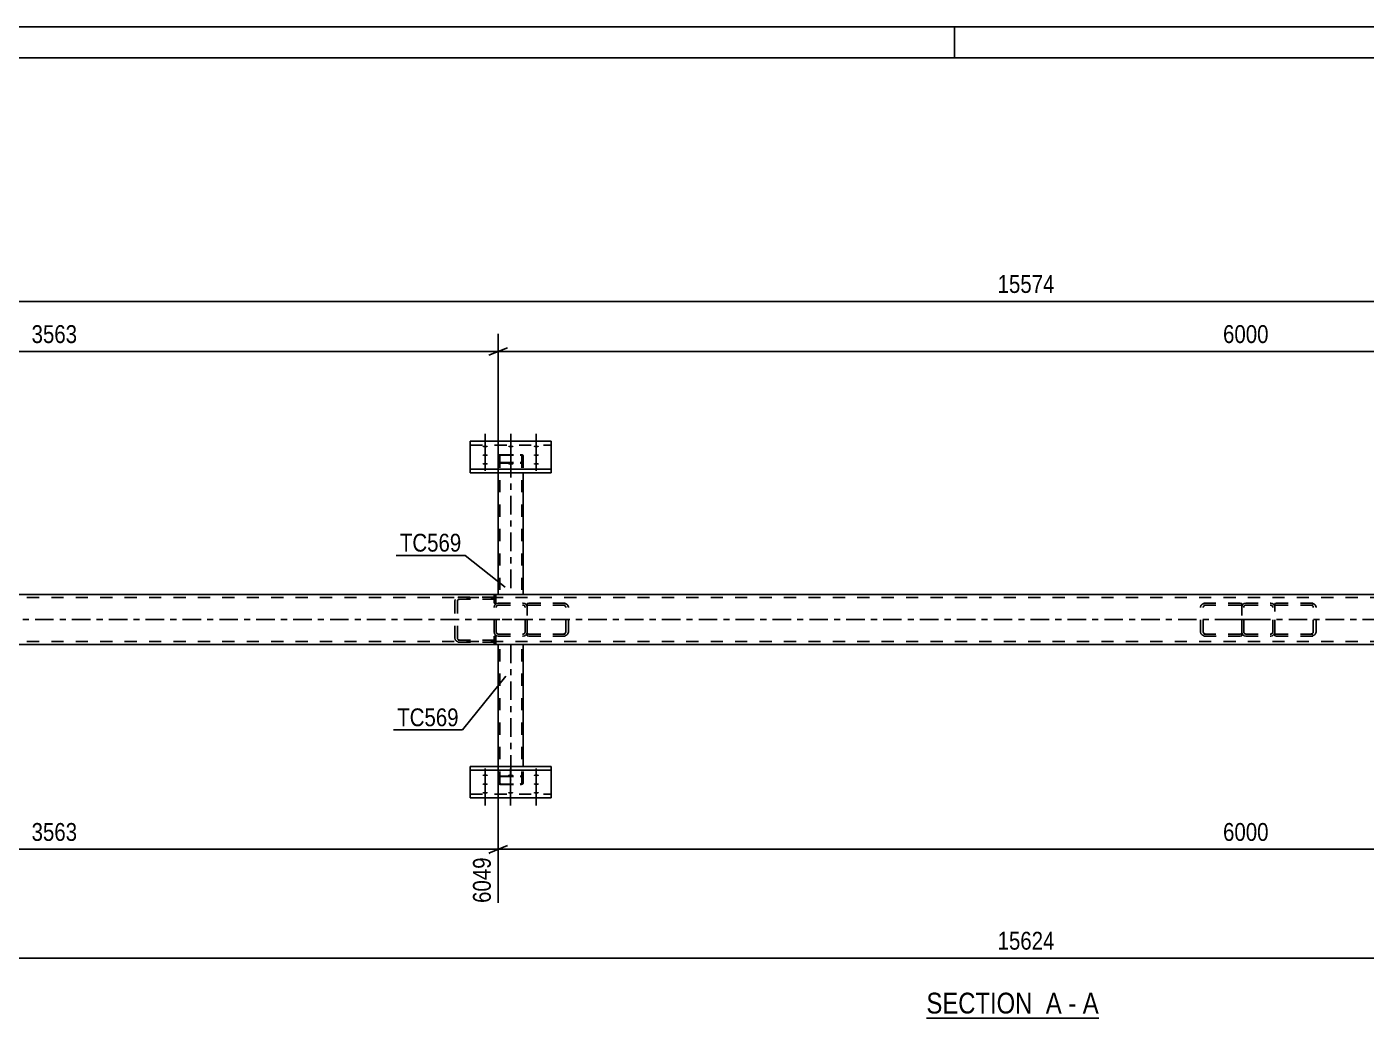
# Model space of a CAD drawing. Header units: millimetres. Extents: x 0 to 1189, y 0 to 841.
# Drawn here: x 200.1 to 415.1, y 681.9 to 841 of the extents above; entities that cross this region are included whole.
import ezdxf

# ---------------------------------------------------------------- set-up
doc = ezdxf.new("R2010")
doc.units = ezdxf.units.MM
doc.linetypes.add('DXK_LINE_DOT2', pattern=[3.9198, 1.9599, -1.9599])
doc.linetypes.add('DXK_LINE_DOT3', pattern=[5.9187, 2.979, -0.9799, 0.9799, -0.9799])
doc.styles.add('Arial Narrow', font='ARIALN.TTF', dxfattribs={"height": 0.2})

# ---------------------------------------------------------------- blocks, each defined once
blk = doc.blocks.new('Unknown-717048625-1133')
at = {"color": 5, "linetype": 'Continuous'}
for p, q in [((1189, 841), (0, 841)), ((349, 836), (349, 841)), ((1184, 836), (5, 836))]:
    blk.add_line(p, q, dxfattribs=at)
blk = doc.blocks.new('Unknown-717048625-12 - 5136')
at = {"color": 6, "linetype": 'Continuous'}
blk.add_line((344.48, 681.87), (372.13, 681.87), dxfattribs=at)
at = {"color": 0, "linetype": 'Continuous'}
blk.add_wipeout([(362.59, 682.62), (362.59, 686.12), (344.48, 686.12), (344.48, 682.62)], dxfattribs=at)
at = {"color": 7, "linetype": 'Continuous', "style": 'Arial Narrow'}
blk.add_text('SECTION ', height=3.34, dxfattribs=at).set_placement((344.48, 682.62))
at = {"color": 0, "linetype": 'Continuous'}
blk.add_wipeout([(366.2, 682.62), (366.2, 686.12), (363.64, 686.12), (363.64, 682.62)], dxfattribs=at)
blk.add_wipeout([(368.52, 682.62), (368.52, 686.12), (367.25, 686.12), (367.25, 682.62)], dxfattribs=at)
at = {"color": 7, "linetype": 'Continuous', "style": 'Arial Narrow'}
for s, p in [('A', (363.64, 682.62)), ('-', (367.25, 682.62))]:
    blk.add_text(s, height=3.34, dxfattribs=at).set_placement(p)
at = {"color": 0, "linetype": 'Continuous'}
blk.add_wipeout([(372.13, 682.62), (372.13, 686.12), (369.57, 686.12), (369.57, 682.62)], dxfattribs=at)
at = {"color": 7, "linetype": 'Continuous', "style": 'Arial Narrow'}
blk.add_text('A', height=3.34, dxfattribs=at).set_placement((369.57, 682.62))
blk = doc.blocks.new('Part-717048625-5267 - 5136')
at = {"color": 2, "linetype": 'Continuous'}
for p, q in [((284.25, 774.47), (271.25, 774.47)), ((271.25, 774.47), (271.25, 769.42)), ((284.25, 769.42), (284.25, 774.47)), ((271.25, 770.02), (284.25, 770.02)), ((271.25, 769.42), (284.25, 769.42))]:
    blk.add_line(p, q, dxfattribs=at)
at = {"color": 7, "linetype": 'DXK_LINE_DOT2'}
blk.add_line((271.25, 773.86), (284.25, 773.86), dxfattribs=at)
blk = doc.blocks.new('Part-717048625-5286 - 5136')
at = {"color": 2, "linetype": 'Continuous'}
for p, q in [((284.25, 722.28), (271.25, 722.28)), ((271.25, 722.28), (271.25, 717.23)), ((271.25, 721.67), (284.25, 721.67)), ((284.25, 717.23), (284.25, 722.28)), ((271.25, 717.23), (284.25, 717.23))]:
    blk.add_line(p, q, dxfattribs=at)
at = {"color": 7, "linetype": 'DXK_LINE_DOT2'}
blk.add_line((271.25, 717.83), (284.25, 717.83), dxfattribs=at)
blk = doc.blocks.new('Part-717048625-5292 - 5136')
at = {"color": 7, "linetype": 'DXK_LINE_DOT2'}
for p, q in [((275.78, 772.22), (275.75, 772.16)), ((275.75, 772.16), (275.75, 769.42)), ((275.89, 772.28), (275.78, 772.22)), ((276.04, 772.31), (275.89, 772.28)), ((275.99, 772.16), (276.01, 772.19)), ((275.99, 772.16), (275.99, 749.85)), ((276.01, 772.19), (276.06, 772.22)), ((276.23, 772.32), (276.04, 772.31)), ((276.06, 772.22), (276.14, 772.24)), ((276.14, 772.24), (276.23, 772.24)), ((276.23, 772.32), (279.27, 772.32)), ((276.23, 772.24), (279.27, 772.24)), ((279.45, 772.31), (279.27, 772.32)), ((279.27, 772.24), (279.36, 772.24)), ((279.36, 772.24), (279.44, 772.22)), ((279.44, 772.22), (279.49, 772.19)), ((279.61, 772.28), (279.45, 772.31)), ((279.49, 772.19), (279.51, 772.16)), ((279.51, 772.16), (279.51, 749.85)), ((279.71, 772.22), (279.61, 772.28)), ((279.75, 772.16), (279.71, 772.22)), ((279.75, 772.16), (279.75, 769.42)), ((275.75, 771.12), (275.78, 771.06)), ((275.78, 771.06), (275.89, 771)), ((275.89, 771), (276.04, 770.97)), ((276.01, 771.09), (275.99, 771.12)), ((276.06, 771.06), (276.01, 771.09)), ((276.04, 770.97), (276.23, 770.96)), ((276.14, 771.04), (276.06, 771.06)), ((276.23, 771.04), (276.14, 771.04)), ((276.23, 771.04), (279.27, 771.04)), ((276.23, 770.96), (279.27, 770.96)), ((279.36, 771.04), (279.27, 771.04)), ((279.27, 770.96), (279.45, 770.97)), ((279.44, 771.06), (279.36, 771.04)), ((279.49, 771.09), (279.44, 771.06)), ((279.45, 770.97), (279.61, 771)), ((279.51, 771.12), (279.49, 771.09)), ((279.61, 771), (279.71, 771.06)), ((279.71, 771.06), (279.75, 771.12)), ((275.78, 749.85), (275.75, 749.85)), ((279.27, 749.85), (279.61, 749.85))]:
    blk.add_line(p, q, dxfattribs=at)
at = {"color": 7, "linetype": 'DXK_LINE_DOT3'}
blk.add_line((277.75, 771.64), (277.75, 749.85), dxfattribs=at)
at = {"color": 2, "linetype": 'Continuous'}
for p, q in [((275.75, 769.42), (275.75, 749.85)), ((279.75, 749.85), (279.75, 769.42)), ((275.75, 749.85), (279.27, 749.85)), ((279.71, 749.85), (279.27, 749.85)), ((279.71, 749.85), (279.75, 749.85))]:
    blk.add_line(p, q, dxfattribs=at)
blk = doc.blocks.new('Part-717048625-5172 - 5136')
at = {"color": 7, "linetype": 'DXK_LINE_DOT2'}
for p, q in [((400.64, 748.49), (400.38, 748.45)), ((400.38, 743.24), (400.38, 748.45)), ((406.48, 748.49), (400.64, 748.49)), ((406.47, 748.44), (406.13, 748.49)), ((400.38, 748.1), (400.47, 748.14)), ((400.47, 748.14), (400.64, 748.17)), ((406.48, 748.17), (400.64, 748.17)), ((406.13, 748.17), (406.3, 748.14)), ((406.54, 747.97), (406.57, 747.85)), ((406.57, 743.85), (406.57, 747.85)), ((407.01, 747.85), (406.94, 748.09)), ((407.01, 743.85), (407.01, 747.85)), ((400.47, 743.55), (400.38, 743.59)), ((400.38, 743.24), (400.64, 743.21)), ((400.64, 743.53), (400.47, 743.55)), ((406.48, 743.53), (400.64, 743.53)), ((406.48, 743.21), (400.64, 743.21)), ((406.3, 743.55), (406.13, 743.53)), ((406.13, 743.21), (406.47, 743.26)), ((406.57, 743.85), (406.54, 743.72)), ((406.94, 743.6), (407.01, 743.85))]:
    blk.add_line(p, q, dxfattribs=at)
for centre, radius, start, end in [((406.27, 747.66), 0.802, 32.411, 75.4457), ((406.2, 747.75), 0.401, 32.411, 75.4457), ((406.2, 743.94), 0.401, 284.5543, 327.589), ((406.27, 744.03), 0.802, 284.5543, 327.589)]:
    blk.add_arc(centre, radius, start, end, dxfattribs=at)
blk = doc.blocks.new('Part-717048625-5306 - 5136')
at = {"color": 2, "linetype": 'Continuous'}
for p, q in [((275.75, 722.28), (275.75, 741.85)), ((279.75, 741.85), (275.75, 741.85)), ((279.75, 722.28), (279.75, 741.85))]:
    blk.add_line(p, q, dxfattribs=at)
at = {"color": 7, "linetype": 'DXK_LINE_DOT2'}
for p, q in [((275.99, 719.53), (275.99, 741.85)), ((279.51, 719.53), (279.51, 741.85)), ((275.75, 719.53), (275.75, 722.28)), ((275.78, 720.64), (275.75, 720.57)), ((275.89, 720.69), (275.78, 720.64)), ((276.04, 720.72), (275.89, 720.69)), ((275.99, 720.57), (276.01, 720.6)), ((276.01, 720.6), (276.06, 720.63)), ((276.23, 720.74), (276.04, 720.72)), ((276.06, 720.63), (276.14, 720.65)), ((276.14, 720.65), (276.23, 720.65)), ((276.23, 720.74), (279.27, 720.74)), ((276.23, 720.65), (279.27, 720.65)), ((279.45, 720.72), (279.27, 720.74)), ((279.27, 720.65), (279.36, 720.65)), ((279.36, 720.65), (279.44, 720.63)), ((279.44, 720.63), (279.49, 720.6)), ((279.61, 720.69), (279.45, 720.72)), ((279.49, 720.6), (279.51, 720.57)), ((279.71, 720.64), (279.61, 720.69)), ((279.75, 720.57), (279.71, 720.64)), ((279.75, 719.53), (279.75, 722.28)), ((275.75, 719.53), (275.78, 719.47)), ((275.78, 719.47), (275.89, 719.42)), ((275.89, 719.42), (276.04, 719.38)), ((276.01, 719.5), (275.99, 719.53)), ((276.06, 719.47), (276.01, 719.5)), ((276.04, 719.38), (276.23, 719.37)), ((276.14, 719.46), (276.06, 719.47)), ((276.23, 719.45), (276.14, 719.46)), ((276.23, 719.45), (279.27, 719.45)), ((276.23, 719.37), (279.27, 719.37)), ((279.36, 719.46), (279.27, 719.45)), ((279.27, 719.37), (279.45, 719.38)), ((279.44, 719.47), (279.36, 719.46)), ((279.49, 719.5), (279.44, 719.47)), ((279.45, 719.38), (279.61, 719.42)), ((279.51, 719.53), (279.49, 719.5)), ((279.61, 719.42), (279.71, 719.47)), ((279.71, 719.47), (279.75, 719.53))]:
    blk.add_line(p, q, dxfattribs=at)
at = {"color": 7, "linetype": 'DXK_LINE_DOT3'}
blk.add_line((277.75, 741.85), (277.75, 720.05), dxfattribs=at)
blk = doc.blocks.new('Bolt-717048625-5251 - 5136')
at = {"linetype": 'Continuous'}
for points in [[(273.65, 721), (273.74, 721), (273.83, 720.99), (273.91, 720.98), (273.97, 720.95), (274.03, 720.93), (274.07, 720.9), (274.09, 720.87), (274.09, 720.84), (274.07, 720.81), (274.03, 720.78), (273.97, 720.75), (273.91, 720.73), (273.83, 720.72), (273.74, 720.71), (273.65, 720.7), (273.56, 720.71), (273.47, 720.72), (273.39, 720.73), (273.32, 720.75), (273.27, 720.78), (273.23, 720.81), (273.21, 720.84), (273.21, 720.87), (273.23, 720.9), (273.27, 720.93), (273.32, 720.95), (273.39, 720.98), (273.47, 720.99), (273.56, 721)], [(277.73, 721), (277.82, 721), (277.91, 720.99), (277.99, 720.98), (278.05, 720.95), (278.11, 720.93), (278.15, 720.9), (278.17, 720.87), (278.17, 720.84), (278.15, 720.81), (278.11, 720.78), (278.05, 720.75), (277.99, 720.73), (277.91, 720.72), (277.82, 720.71), (277.73, 720.7), (277.64, 720.71), (277.55, 720.72), (277.47, 720.73), (277.4, 720.75), (277.35, 720.78), (277.31, 720.81), (277.29, 720.84), (277.29, 720.87), (277.31, 720.9), (277.35, 720.93), (277.4, 720.95), (277.47, 720.98), (277.55, 720.99), (277.64, 721)], [(281.85, 721), (281.94, 721), (282.03, 720.99), (282.11, 720.98), (282.17, 720.95), (282.23, 720.93), (282.27, 720.9), (282.29, 720.87), (282.29, 720.84), (282.27, 720.81), (282.23, 720.78), (282.17, 720.75), (282.11, 720.73), (282.03, 720.72), (281.94, 720.71), (281.85, 720.7), (281.76, 720.71), (281.67, 720.72), (281.59, 720.73), (281.52, 720.75), (281.47, 720.78), (281.43, 720.81), (281.41, 720.84), (281.41, 720.87), (281.43, 720.9), (281.47, 720.93), (281.52, 720.95), (281.59, 720.98), (281.67, 720.99), (281.76, 721)], [(273.65, 719.6), (273.74, 719.59), (273.83, 719.58), (273.91, 719.57), (273.97, 719.55), (274.03, 719.52), (274.07, 719.49), (274.09, 719.46), (274.09, 719.43), (274.07, 719.4), (274.03, 719.37), (273.97, 719.34), (273.91, 719.32), (273.83, 719.31), (273.74, 719.3), (273.65, 719.29), (273.56, 719.3), (273.47, 719.31), (273.39, 719.32), (273.32, 719.34), (273.27, 719.37), (273.23, 719.4), (273.21, 719.43), (273.21, 719.46), (273.23, 719.49), (273.27, 719.52), (273.32, 719.55), (273.39, 719.57), (273.47, 719.58), (273.56, 719.59)], [(273.65, 718.2), (273.74, 718.2), (273.83, 718.19), (273.91, 718.17), (273.97, 718.15), (274.03, 718.12), (274.07, 718.1), (274.09, 718.06), (274.09, 718.03), (274.07, 718), (274.03, 717.97), (273.97, 717.95), (273.91, 717.93), (273.83, 717.91), (273.74, 717.9), (273.65, 717.9), (273.56, 717.9), (273.47, 717.91), (273.39, 717.93), (273.32, 717.95), (273.27, 717.97), (273.23, 718), (273.21, 718.03), (273.21, 718.06), (273.23, 718.1), (273.27, 718.12), (273.32, 718.15), (273.39, 718.17), (273.47, 718.19), (273.56, 718.2)], [(277.73, 718.2), (277.82, 718.2), (277.91, 718.19), (277.99, 718.17), (278.05, 718.15), (278.11, 718.12), (278.15, 718.1), (278.17, 718.06), (278.17, 718.03), (278.15, 718), (278.11, 717.97), (278.05, 717.95), (277.99, 717.93), (277.91, 717.91), (277.82, 717.9), (277.73, 717.9), (277.64, 717.9), (277.55, 717.91), (277.47, 717.93), (277.4, 717.95), (277.35, 717.97), (277.31, 718), (277.29, 718.03), (277.29, 718.06), (277.31, 718.1), (277.35, 718.12), (277.4, 718.15), (277.47, 718.17), (277.55, 718.19), (277.64, 718.2)], [(281.85, 719.6), (281.94, 719.59), (282.03, 719.58), (282.11, 719.57), (282.17, 719.55), (282.23, 719.52), (282.27, 719.49), (282.29, 719.46), (282.29, 719.43), (282.27, 719.4), (282.23, 719.37), (282.17, 719.34), (282.11, 719.32), (282.03, 719.31), (281.94, 719.3), (281.85, 719.29), (281.76, 719.3), (281.67, 719.31), (281.59, 719.32), (281.52, 719.34), (281.47, 719.37), (281.43, 719.4), (281.41, 719.43), (281.41, 719.46), (281.43, 719.49), (281.47, 719.52), (281.52, 719.55), (281.59, 719.57), (281.67, 719.58), (281.76, 719.59)], [(281.85, 718.2), (281.94, 718.2), (282.03, 718.19), (282.11, 718.17), (282.17, 718.15), (282.23, 718.12), (282.27, 718.1), (282.29, 718.06), (282.29, 718.03), (282.27, 718), (282.23, 717.97), (282.17, 717.95), (282.11, 717.93), (282.03, 717.91), (281.94, 717.9), (281.85, 717.9), (281.76, 717.9), (281.67, 717.91), (281.59, 717.93), (281.52, 717.95), (281.47, 717.97), (281.43, 718), (281.41, 718.03), (281.41, 718.06), (281.43, 718.1), (281.47, 718.12), (281.52, 718.15), (281.59, 718.17), (281.67, 718.19), (281.76, 718.2)]]:
    blk.add_hatch(color=1, dxfattribs=at).paths.add_polyline_path(points)
at = {"color": 1, "linetype": 'Continuous'}
for p, q in [((273.65, 721.94), (273.65, 718.82)), ((273.65, 720.53), (273.65, 717.41)), ((277.73, 721.94), (277.73, 718.82)), ((281.85, 721.94), (281.85, 718.82)), ((281.85, 720.53), (281.85, 717.41)), ((273.65, 719.14), (273.65, 716.02)), ((277.73, 719.14), (277.73, 716.02)), ((281.85, 719.14), (281.85, 716.02))]:
    blk.add_line(p, q, dxfattribs=at)
blk = doc.blocks.new('Part-717048625-5227 - 5136')
at = {"color": 7, "linetype": 'DXK_LINE_DOT2'}
for p, q in [((656.75, 749.37), (77.1, 749.37)), ((279.75, 749.85), (275.75, 749.85)), ((656.75, 742.33), (77.1, 742.33)), ((279.75, 741.85), (275.75, 741.85))]:
    blk.add_line(p, q, dxfattribs=at)
at = {"color": 2, "linetype": 'Continuous'}
for p, q in [((275.75, 749.85), (137.25, 749.85)), ((515.75, 749.85), (279.75, 749.85)), ((275.75, 741.85), (137.25, 741.85)), ((515.75, 741.85), (279.75, 741.85))]:
    blk.add_line(p, q, dxfattribs=at)
at = {"color": 7, "linetype": 'DXK_LINE_DOT3'}
blk.add_line((77.1, 745.85), (656.75, 745.85), dxfattribs=at)
blk = doc.blocks.new('Part-717048625-5297 - 5136')
at = {"color": 7, "linetype": 'DXK_LINE_DOT2'}
for p, q in [((394.85, 748.49), (389, 748.49)), ((389.35, 748.49), (389.02, 748.44)), ((394.85, 748.49), (395.1, 748.45)), ((395.1, 748.45), (395.1, 743.24)), ((388.54, 748.09), (388.48, 747.85)), ((388.48, 743.85), (388.48, 747.85)), ((388.91, 747.85), (388.95, 747.97)), ((388.91, 743.85), (388.91, 747.85)), ((394.85, 748.17), (389, 748.17)), ((389.19, 748.14), (389.35, 748.17)), ((394.85, 748.17), (395.01, 748.14)), ((395.01, 748.14), (395.1, 748.1)), ((388.48, 743.85), (388.54, 743.6)), ((388.95, 743.72), (388.91, 743.85)), ((394.85, 743.53), (389, 743.53)), ((389, 743.21), (394.85, 743.21)), ((389.02, 743.26), (389.35, 743.21)), ((389.35, 743.53), (389.19, 743.55)), ((395.01, 743.55), (394.85, 743.53)), ((394.85, 743.21), (395.1, 743.24)), ((395.1, 743.59), (395.01, 743.55))]:
    blk.add_line(p, q, dxfattribs=at)
at = {"color": 7, "linetype": 'DXK_LINE_DOT3'}
blk.add_line((391.75, 745.85), (398.95, 745.85), dxfattribs=at)
at = {"color": 7, "linetype": 'DXK_LINE_DOT2'}
for centre, radius, start, end in [((389.22, 747.66), 0.802, 104.5547, 147.5895), ((389.29, 747.75), 0.401, 104.5547, 147.5895), ((389.22, 744.03), 0.802, 212.4105, 255.4453), ((389.29, 743.94), 0.401, 212.4105, 255.4453)]:
    blk.add_arc(centre, radius, start, end, dxfattribs=at)
blk = doc.blocks.new('Part-717048625-5295 - 5136')
at = {"color": 7, "linetype": 'DXK_LINE_DOT2'}
for p, q in [((268.85, 749.05), (268.79, 748.81)), ((268.79, 742.89), (268.79, 748.81)), ((269.19, 748.81), (269.22, 748.93)), ((269.19, 742.89), (269.19, 748.81)), ((269.58, 749.45), (269.28, 749.4)), ((275.1, 749.45), (269.31, 749.45)), ((269.31, 749.13), (275.1, 749.13)), ((269.43, 749.1), (269.58, 749.13)), ((275.1, 749.13), (275.1, 749.45)), ((268.79, 742.89), (268.85, 742.64)), ((269.22, 742.76), (269.19, 742.89)), ((269.28, 742.3), (269.58, 742.25)), ((269.31, 742.57), (275.1, 742.57)), ((269.31, 742.25), (275.1, 742.25)), ((269.58, 742.57), (269.43, 742.59)), ((275.1, 742.25), (275.1, 742.57))]:
    blk.add_line(p, q, dxfattribs=at)
at = {"color": 7, "linetype": 'DXK_LINE_DOT3'}
blk.add_line((273, 745.85), (279.25, 745.85), dxfattribs=at)
at = {"color": 7, "linetype": 'DXK_LINE_DOT2'}
for centre, radius, start, end in [((269.54, 748.75), 0.369, 106.7177, 150.7489), ((269.49, 743), 0.738, 209.2511, 253.2823), ((269.54, 742.94), 0.369, 209.2511, 253.2823)]:
    blk.add_arc(centre, radius, start, end, dxfattribs=at)
blk = doc.blocks.new('Part-717048625-5298 - 5136')
at = {"color": 7, "linetype": 'DXK_LINE_DOT2'}
for p, q in [((280.64, 748.49), (280.38, 748.45)), ((280.38, 748.45), (280.38, 743.24)), ((286.48, 748.49), (280.64, 748.49)), ((286.47, 748.44), (286.13, 748.49)), ((280.38, 748.1), (280.47, 748.14)), ((280.47, 748.14), (280.64, 748.17)), ((286.48, 748.17), (280.64, 748.17)), ((286.13, 748.17), (286.3, 748.14)), ((286.54, 747.97), (286.57, 747.85)), ((286.57, 743.85), (286.57, 747.85)), ((287.01, 747.85), (286.94, 748.09)), ((287.01, 743.85), (287.01, 747.85)), ((280.47, 743.55), (280.38, 743.59)), ((280.38, 743.24), (280.64, 743.21)), ((280.64, 743.53), (280.47, 743.55)), ((286.48, 743.53), (280.64, 743.53)), ((286.48, 743.21), (280.64, 743.21)), ((286.3, 743.55), (286.13, 743.53)), ((286.13, 743.21), (286.47, 743.26)), ((286.57, 743.85), (286.54, 743.72)), ((286.94, 743.6), (287.01, 743.85))]:
    blk.add_line(p, q, dxfattribs=at)
for centre, radius, start, end in [((286.26, 747.66), 0.802, 32.4104, 75.4453), ((286.2, 747.75), 0.401, 32.4104, 75.4453), ((286.2, 743.94), 0.401, 284.5547, 327.5896), ((286.26, 744.03), 0.802, 284.5547, 327.5896)]:
    blk.add_arc(centre, radius, start, end, dxfattribs=at)
blk = doc.blocks.new('Bolt-717048625-5314 - 5136')
at = {"linetype": 'Continuous'}
for points in [[(273.65, 773.49), (273.56, 773.5), (273.47, 773.51), (273.39, 773.52), (273.32, 773.54), (273.27, 773.57), (273.23, 773.6), (273.21, 773.63), (273.21, 773.66), (273.23, 773.69), (273.27, 773.72), (273.32, 773.75), (273.39, 773.77), (273.47, 773.78), (273.56, 773.79), (273.65, 773.79), (273.74, 773.79), (273.83, 773.78), (273.91, 773.77), (273.97, 773.75), (274.03, 773.72), (274.07, 773.69), (274.09, 773.66), (274.09, 773.63), (274.07, 773.6), (274.03, 773.57), (273.97, 773.54), (273.91, 773.52), (273.83, 773.51), (273.74, 773.5)], [(273.65, 772.1), (273.56, 772.1), (273.47, 772.11), (273.39, 772.13), (273.32, 772.15), (273.27, 772.17), (273.23, 772.2), (273.21, 772.23), (273.21, 772.26), (273.23, 772.3), (273.27, 772.32), (273.32, 772.35), (273.39, 772.37), (273.47, 772.39), (273.56, 772.4), (273.65, 772.4), (273.74, 772.4), (273.83, 772.39), (273.91, 772.37), (273.97, 772.35), (274.03, 772.32), (274.07, 772.3), (274.09, 772.26), (274.09, 772.23), (274.07, 772.2), (274.03, 772.17), (273.97, 772.15), (273.91, 772.13), (273.83, 772.11), (273.74, 772.1)], [(277.77, 773.49), (277.68, 773.5), (277.59, 773.51), (277.51, 773.52), (277.44, 773.54), (277.39, 773.57), (277.35, 773.6), (277.33, 773.63), (277.33, 773.66), (277.35, 773.69), (277.39, 773.72), (277.44, 773.75), (277.51, 773.77), (277.59, 773.78), (277.68, 773.79), (277.77, 773.79), (277.86, 773.79), (277.95, 773.78), (278.03, 773.77), (278.09, 773.75), (278.15, 773.72), (278.19, 773.69), (278.21, 773.66), (278.21, 773.63), (278.19, 773.6), (278.15, 773.57), (278.09, 773.54), (278.03, 773.52), (277.95, 773.51), (277.86, 773.5)], [(281.85, 773.49), (281.76, 773.5), (281.67, 773.51), (281.59, 773.52), (281.52, 773.54), (281.47, 773.57), (281.43, 773.6), (281.41, 773.63), (281.41, 773.66), (281.43, 773.69), (281.47, 773.72), (281.52, 773.75), (281.59, 773.77), (281.67, 773.78), (281.76, 773.79), (281.85, 773.79), (281.94, 773.79), (282.03, 773.78), (282.11, 773.77), (282.17, 773.75), (282.23, 773.72), (282.27, 773.69), (282.29, 773.66), (282.29, 773.63), (282.27, 773.6), (282.23, 773.57), (282.17, 773.54), (282.11, 773.52), (282.03, 773.51), (281.94, 773.5)], [(281.85, 772.1), (281.76, 772.1), (281.67, 772.11), (281.59, 772.13), (281.52, 772.15), (281.47, 772.17), (281.43, 772.2), (281.41, 772.23), (281.41, 772.26), (281.43, 772.3), (281.47, 772.32), (281.52, 772.35), (281.59, 772.37), (281.67, 772.39), (281.76, 772.4), (281.85, 772.4), (281.94, 772.4), (282.03, 772.39), (282.11, 772.37), (282.17, 772.35), (282.23, 772.32), (282.27, 772.3), (282.29, 772.26), (282.29, 772.23), (282.27, 772.2), (282.23, 772.17), (282.17, 772.15), (282.11, 772.13), (282.03, 772.11), (281.94, 772.1)], [(273.65, 770.69), (273.56, 770.69), (273.47, 770.7), (273.39, 770.72), (273.32, 770.74), (273.27, 770.76), (273.23, 770.79), (273.21, 770.82), (273.21, 770.86), (273.23, 770.89), (273.27, 770.92), (273.32, 770.94), (273.39, 770.96), (273.47, 770.98), (273.56, 770.99), (273.65, 770.99), (273.74, 770.99), (273.83, 770.98), (273.91, 770.96), (273.97, 770.94), (274.03, 770.92), (274.07, 770.89), (274.09, 770.86), (274.09, 770.82), (274.07, 770.79), (274.03, 770.76), (273.97, 770.74), (273.91, 770.72), (273.83, 770.7), (273.74, 770.69)], [(277.77, 770.69), (277.68, 770.69), (277.59, 770.7), (277.51, 770.72), (277.44, 770.74), (277.39, 770.76), (277.35, 770.79), (277.33, 770.82), (277.33, 770.86), (277.35, 770.89), (277.39, 770.92), (277.44, 770.94), (277.51, 770.96), (277.59, 770.98), (277.68, 770.99), (277.77, 770.99), (277.86, 770.99), (277.95, 770.98), (278.03, 770.96), (278.09, 770.94), (278.15, 770.92), (278.19, 770.89), (278.21, 770.86), (278.21, 770.82), (278.19, 770.79), (278.15, 770.76), (278.09, 770.74), (278.03, 770.72), (277.95, 770.7), (277.86, 770.69)], [(281.85, 770.69), (281.76, 770.69), (281.67, 770.7), (281.59, 770.72), (281.52, 770.74), (281.47, 770.76), (281.43, 770.79), (281.41, 770.82), (281.41, 770.86), (281.43, 770.89), (281.47, 770.92), (281.52, 770.94), (281.59, 770.96), (281.67, 770.98), (281.76, 770.99), (281.85, 770.99), (281.94, 770.99), (282.03, 770.98), (282.11, 770.96), (282.17, 770.94), (282.23, 770.92), (282.27, 770.89), (282.29, 770.86), (282.29, 770.82), (282.27, 770.79), (282.23, 770.76), (282.17, 770.74), (282.11, 770.72), (282.03, 770.7), (281.94, 770.69)]]:
    blk.add_hatch(color=1, dxfattribs=at).paths.add_polyline_path(points)
at = {"color": 1, "linetype": 'Continuous'}
for p, q in [((273.65, 772.55), (273.65, 775.67)), ((273.65, 771.16), (273.65, 774.28)), ((277.77, 772.55), (277.77, 775.67)), ((281.85, 772.55), (281.85, 775.67)), ((281.85, 771.16), (281.85, 774.28)), ((273.65, 769.75), (273.65, 772.87)), ((277.77, 769.75), (277.77, 772.87)), ((281.85, 769.75), (281.85, 772.87))]:
    blk.add_line(p, q, dxfattribs=at)
blk = doc.blocks.new('Part-717048625-5322 - 5136')
at = {"color": 7, "linetype": 'DXK_LINE_DOT2'}
for p, q in [((395.74, 748.49), (395.5, 748.44)), ((395.74, 748.49), (399.74, 748.49)), ((399.99, 748.44), (399.74, 748.49)), ((395.15, 748.09), (395.1, 747.85)), ((395.1, 743.85), (395.1, 747.85)), ((395.42, 747.85), (395.45, 747.97)), ((395.42, 743.85), (395.42, 747.85)), ((395.62, 748.14), (395.74, 748.17)), ((395.74, 748.17), (399.74, 748.17)), ((399.74, 748.17), (399.86, 748.14)), ((400.04, 747.97), (400.06, 747.85)), ((400.06, 743.85), (400.06, 747.85)), ((400.38, 747.85), (400.33, 748.09)), ((400.38, 743.85), (400.38, 747.85)), ((395.1, 743.85), (395.15, 743.6)), ((395.45, 743.72), (395.42, 743.85)), ((395.5, 743.26), (395.74, 743.21)), ((395.74, 743.53), (395.62, 743.55)), ((395.74, 743.53), (399.74, 743.53)), ((395.74, 743.21), (399.74, 743.21)), ((399.86, 743.55), (399.74, 743.53)), ((399.74, 743.21), (399.99, 743.26)), ((400.06, 743.85), (400.04, 743.72)), ((400.33, 743.6), (400.38, 743.85))]:
    blk.add_line(p, q, dxfattribs=at)
at = {"color": 7, "linetype": 'DXK_LINE_DOT3'}
blk.add_line((397.74, 745.85), (397.74, 745.85), dxfattribs=at)
at = {"color": 7, "linetype": 'DXK_LINE_DOT2'}
for centre, radius, start, end in [((395.74, 747.85), 0.64, 112.5, 157.5), ((399.74, 747.85), 0.64, 22.5, 67.5), ((395.74, 747.85), 0.32, 112.5, 157.5), ((399.74, 747.85), 0.32, 22.5, 67.5), ((395.74, 743.85), 0.64, 202.5, 247.5), ((395.74, 743.85), 0.32, 202.5, 247.5), ((399.74, 743.85), 0.32, 292.5, 337.5), ((399.74, 743.85), 0.64, 292.5, 337.5)]:
    blk.add_arc(centre, radius, start, end, dxfattribs=at)
blk = doc.blocks.new('Part-717048625-5325 - 5136')
at = {"color": 7, "linetype": 'DXK_LINE_DOT2'}
for p, q in [((275.74, 748.49), (275.5, 748.44)), ((275.74, 748.49), (279.74, 748.49)), ((279.99, 748.44), (279.74, 748.49)), ((275.15, 748.09), (275.1, 747.85)), ((275.1, 743.85), (275.1, 747.85)), ((275.42, 747.85), (275.45, 747.97)), ((275.42, 743.85), (275.42, 747.85)), ((275.62, 748.14), (275.74, 748.17)), ((275.74, 748.17), (279.74, 748.17)), ((279.74, 748.17), (279.86, 748.14)), ((280.04, 747.97), (280.06, 747.85)), ((280.06, 743.85), (280.06, 747.85)), ((280.38, 747.85), (280.33, 748.09)), ((280.38, 743.85), (280.38, 747.85)), ((275.1, 743.85), (275.15, 743.6)), ((275.45, 743.72), (275.42, 743.85)), ((275.5, 743.26), (275.74, 743.21)), ((275.74, 743.53), (275.62, 743.55)), ((275.74, 743.53), (279.74, 743.53)), ((275.74, 743.21), (279.74, 743.21)), ((279.86, 743.55), (279.74, 743.53)), ((279.74, 743.21), (279.99, 743.26)), ((280.06, 743.85), (280.04, 743.72)), ((280.33, 743.6), (280.38, 743.85))]:
    blk.add_line(p, q, dxfattribs=at)
for centre, radius, start, end in [((275.74, 747.85), 0.64, 112.5, 157.5), ((279.74, 747.85), 0.64, 22.5, 67.5), ((275.74, 747.85), 0.32, 112.5, 157.5), ((279.74, 747.85), 0.32, 22.5, 67.5), ((275.74, 743.85), 0.64, 202.5, 247.5), ((275.74, 743.85), 0.32, 202.5, 247.5), ((279.74, 743.85), 0.32, 292.5, 337.5), ((279.74, 743.85), 0.64, 292.5, 337.5)]:
    blk.add_arc(centre, radius, start, end, dxfattribs=at)
blk = doc.blocks.new('Part-717048625-5341 - 5136')
at = {"color": 7, "linetype": 'DXK_LINE_DOT2'}
for p, q in [((275.34, 743.21), (275.1, 743.21)), ((275.1, 743.21), (275.1, 742.01)), ((275.1, 742.01), (275.34, 742.01)), ((275.34, 742.01), (275.34, 743.21))]:
    blk.add_line(p, q, dxfattribs=at)
blk = doc.blocks.new('Part-717048625-5342 - 5136')
at = {"color": 7, "linetype": 'DXK_LINE_DOT2'}
for p, q in [((275.34, 749.69), (275.1, 749.69)), ((275.1, 749.69), (275.1, 748.49)), ((275.1, 748.49), (275.34, 748.49)), ((275.34, 748.49), (275.34, 749.69))]:
    blk.add_line(p, q, dxfattribs=at)
blk = doc.blocks.new('StraightDimension-717048625-9205 - 5136')
at = {"color": 7, "linetype": 'Continuous'}
for p, q in [((133.25, 723.98), (133.25, 700.37)), ((275.75, 723.32), (275.75, 700.37)), ((134.75, 709.58), (131.75, 708.38)), ((274.25, 708.38), (277.25, 709.58)), ((133.25, 708.98), (275.75, 708.98))]:
    blk.add_line(p, q, dxfattribs=at)
at = {"color": 0}
blk.add_wipeout([(208.75, 709.73), (208.75, 713.93), (200.24, 713.93), (200.24, 709.73)], dxfattribs=at)
at = {"color": 0, "linetype": 'Continuous'}
blk.add_wipeout([(275.15, 708.28), (270.95, 708.28), (270.95, 699.77), (275.15, 699.77)], dxfattribs=at)
at = {"color": 3, "style": 'Arial Narrow'}
blk.add_text('3563', height=2.863, dxfattribs=at).set_placement((200.84, 710.33))
at = {"color": 3, "linetype": 'Continuous', "style": 'Arial Narrow'}
blk.add_text('6049', height=2.863, rotation=90.0002, dxfattribs=at).set_placement((274.55, 700.37))
blk = doc.blocks.new('StraightDimension-717048625-13706 - 5136')
at = {"color": 7, "linetype": 'Continuous'}
for p, q in [((275.75, 769.06), (275.75, 791.74)), ((277.25, 789.49), (274.25, 788.29)), ((275.75, 788.89), (515.75, 788.89))]:
    blk.add_line(p, q, dxfattribs=at)
at = {"color": 0}
blk.add_wipeout([(400, 789.64), (400, 793.84), (391.49, 793.84), (391.49, 789.64)], dxfattribs=at)
at = {"color": 3, "style": 'Arial Narrow'}
blk.add_text('6000', height=2.863, dxfattribs=at).set_placement((392.09, 790.24))
blk = doc.blocks.new('StraightDimension-717048625-5502 - 5136')
at = {"color": 7, "linetype": 'Continuous'}
blk.add_line((64.2, 796.93), (656.75, 796.93), dxfattribs=at)
at = {"color": 0}
blk.add_wipeout([(365.65, 797.68), (365.65, 801.88), (355.3, 801.88), (355.3, 797.68)], dxfattribs=at)
at = {"color": 3, "style": 'Arial Narrow'}
blk.add_text('15574', height=2.863, dxfattribs=at).set_placement((355.9, 798.28))
blk = doc.blocks.new('StraightDimension-717048625-5563 - 5136')
at = {"color": 7, "linetype": 'Continuous'}
blk.add_line((63.2, 691.52), (657.75, 691.52), dxfattribs=at)
at = {"color": 0}
blk.add_wipeout([(365.64, 692.27), (365.64, 696.47), (355.3, 696.47), (355.3, 692.27)], dxfattribs=at)
at = {"color": 3, "style": 'Arial Narrow'}
blk.add_text('15624', height=2.863, dxfattribs=at).set_placement((355.9, 692.87))
blk = doc.blocks.new('StraightDimension-717048625-9204 - 5136')
at = {"color": 7, "linetype": 'Continuous'}
for p, q in [((275.75, 723.32), (275.75, 700.37)), ((277.25, 709.58), (274.25, 708.38)), ((275.75, 708.98), (515.75, 708.98))]:
    blk.add_line(p, q, dxfattribs=at)
at = {"color": 0}
blk.add_wipeout([(400, 709.73), (400, 713.93), (391.49, 713.93), (391.49, 709.73)], dxfattribs=at)
at = {"color": 3, "style": 'Arial Narrow'}
blk.add_text('6000', height=2.863, dxfattribs=at).set_placement((392.09, 710.33))
blk = doc.blocks.new('StraightDimension-717048625-13707 - 5136')
at = {"color": 7, "linetype": 'Continuous'}
for p, q in [((133.25, 766.86), (133.25, 791.74)), ((275.75, 769.06), (275.75, 791.74)), ((134.75, 789.49), (131.75, 788.29)), ((274.25, 788.29), (277.25, 789.49)), ((133.25, 788.89), (275.75, 788.89))]:
    blk.add_line(p, q, dxfattribs=at)
at = {"color": 0}
blk.add_wipeout([(208.75, 789.64), (208.75, 793.84), (200.24, 793.84), (200.24, 789.64)], dxfattribs=at)
at = {"color": 3, "style": 'Arial Narrow'}
blk.add_text('3563', height=2.863, dxfattribs=at).set_placement((200.84, 790.24))
blk = doc.blocks.new('Mark-717048625-5288 - 5136')
at = {"color": 0}
blk.add_wipeout([(269.82, 756.76), (269.82, 759.76), (259.96, 759.76), (259.96, 756.76)], dxfattribs=at)
blk.add_wipeout([(269.82, 756.76), (269.82, 759.76), (259.96, 759.76), (259.96, 756.76)], dxfattribs=at)
at = {"color": 30, "linetype": 'Continuous'}
for p in [(259.36, 756.16), (276.86, 751.03)]:
    blk.add_line(p, (270.42, 756.16), dxfattribs=at)
at = {"color": 3, "style": 'Arial Narrow'}
blk.add_text('TC569', height=2.863, dxfattribs=at).set_placement((259.96, 756.76))
blk = doc.blocks.new('Mark-717048625-5302 - 5136')
at = {"color": 0}
blk.add_wipeout([(269.39, 728.73), (269.39, 731.73), (259.53, 731.73), (259.53, 728.73)], dxfattribs=at)
blk.add_wipeout([(269.39, 728.73), (269.39, 731.73), (259.53, 731.73), (259.53, 728.73)], dxfattribs=at)
at = {"color": 30, "linetype": 'Continuous'}
for p in [(276.94, 736.76), (258.93, 728.13)]:
    blk.add_line(p, (269.99, 728.13), dxfattribs=at)
at = {"color": 3, "style": 'Arial Narrow'}
blk.add_text('TC569', height=2.863, dxfattribs=at).set_placement((259.53, 728.73))

msp = doc.modelspace()

# ---------------------------------------------------------------- block references
for name in ['Unknown-717048625-1133', 'Part-717048625-5267 - 5136', 'Bolt-717048625-5314 - 5136', 'Part-717048625-5292 - 5136', 'Part-717048625-5227 - 5136', 'Part-717048625-5295 - 5136', 'Part-717048625-5342 - 5136', 'Part-717048625-5325 - 5136', 'Part-717048625-5298 - 5136', 'Part-717048625-5297 - 5136', 'Part-717048625-5322 - 5136', 'Part-717048625-5172 - 5136', 'Part-717048625-5341 - 5136', 'Part-717048625-5306 - 5136', 'Part-717048625-5286 - 5136', 'Bolt-717048625-5251 - 5136']:
    msp.add_blockref(name, (0, 0))

# ---------------------------------------------------------------- next in the draw order: block references
for name in ['StraightDimension-717048625-13706 - 5136', 'StraightDimension-717048625-9205 - 5136', 'Unknown-717048625-12 - 5136']:
    msp.add_blockref(name, (0, 0))

# ---------------------------------------------------------------- next in the draw order: block references
for name in ['StraightDimension-717048625-5502 - 5136', 'StraightDimension-717048625-5563 - 5136']:
    msp.add_blockref(name, (0, 0))

# ---------------------------------------------------------------- next in the draw order: block references
for name in ['StraightDimension-717048625-13707 - 5136', 'Mark-717048625-5288 - 5136', 'Mark-717048625-5302 - 5136', 'StraightDimension-717048625-9204 - 5136']:
    msp.add_blockref(name, (0, 0))

doc.saveas('drawing.dxf')
